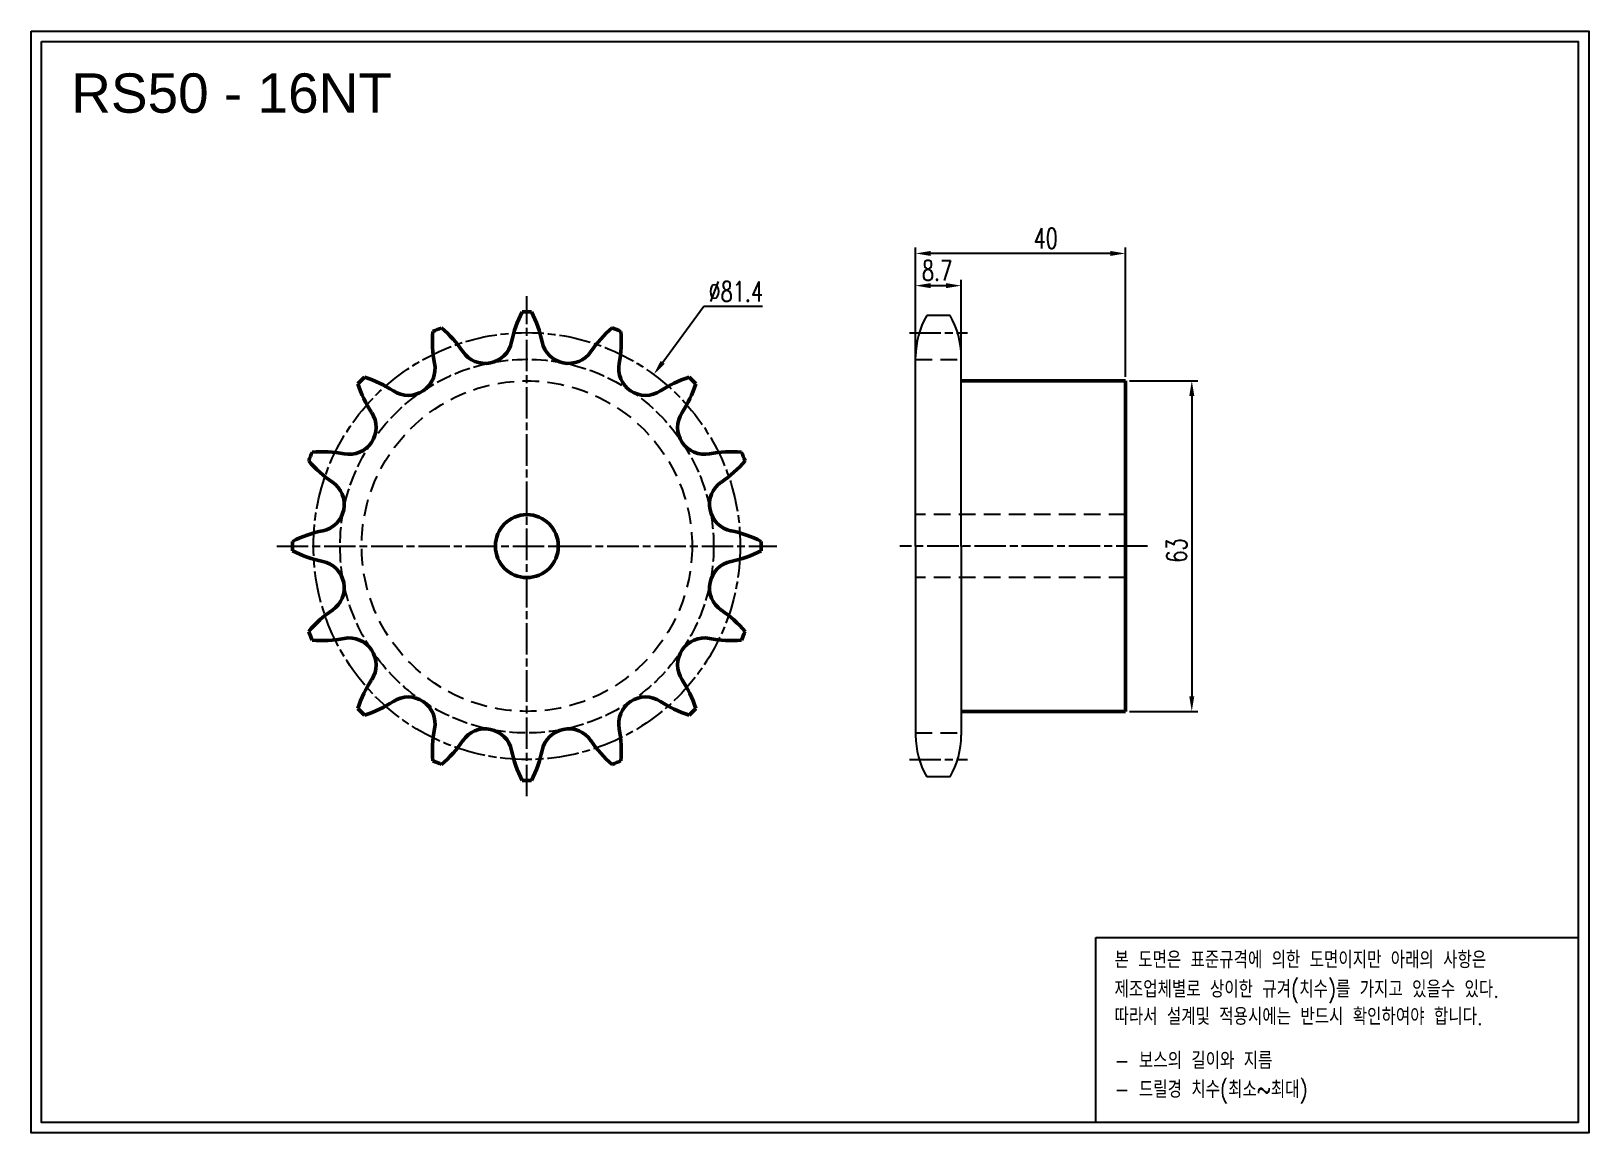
# Model space of a CAD drawing. Header units: millimetres. Extents: x 2466 to 2763, y 0 to 210.
import ezdxf

# ---------------------------------------------------------------- set-up
doc = ezdxf.new("R2010")
doc.units = ezdxf.units.MM
for name, pattern in [('AM_ISO02W050', [7.5, 6, -1.5]), ('AM_ISO02W050x2', [3.75, 3, -0.75]), ('AM_ISO08W050', [18, 12, -1.5, 3, -1.5]), ('AM_ISO08W050x2', [9, 6, -0.75, 1.5, -0.75]), ('HIDDEN', [9.525, 6.35, -3.175])]:
    doc.linetypes.add(name, pattern=pattern)
for name, color, linetype, lineweight in [('1', 7, 'Continuous', 50), ('2', 6, 'AM_ISO02W050', 25), ('22', 30, 'AM_ISO08W050', 25), ('VIS', 7, 'Continuous', 50)]:
    doc.layers.add(name, color=color, linetype=linetype, lineweight=lineweight)
doc.layers.add('HL', color=2, linetype='HIDDEN')
doc.layers.add('S-DIM', color=7, linetype='Continuous')
doc.styles.add('HAN', font='ROMANS.shx', dxfattribs={"width": 0.7, "bigfont": 'whgtxt.shx'})
doc.styles.add('HSG', font='SIMPLEX.shx', dxfattribs={"width": 0.7, "bigfont": 'HSG.shx'})
doc.styles.get("Standard").update_dxf_attribs({"font": 'arial.ttf'})
doc.dimstyles.new('APP4', dxfattribs={"dimscale": 1.6, "dimtxt": 2.4, "dimasz": 1.8, "dimexe": 0.7, "dimexo": 0.5, "dimgap": 0.6, "dimtad": 1, "dimtoh": 1, "dimdec": 1, "dimrnd": 0.01, "dimzin": 9, "dimdsep": 46, "dimtxsty": 'HSG', "dimcen": 0, "dimclrd": 1, "dimclre": 1, "dimclrt": 256, "dimazin": 2, "dimtp": 1, "dimtm": 1, "dimtfac": 0.5, "dimtdec": 1, "dimtofl": 0, "dimtmove": 0, "dimatfit": 3, "dimfxl": 0, "dimtvp": 1, "dimtolj": 2, "dimlwd": -1, "dimlwe": -1, "dimarcsym": 0})

# ---------------------------------------------------------------- blocks, each defined once
blk = doc.blocks.new('*D1')
at = {"layer": 'Defpoints', "color": 0, "transparency": 16777216}
for p in [(2584.99, 144.55), (2536.61, 79.12)]:
    blk.add_point(p, dxfattribs=at)
at = {"layer": 'S-DIM', "color": 1, "transparency": 16777216}
for p, q in [((2594.55, 157.49), (2586.7, 146.87)), ((2605.75, 157.49), (2594.55, 157.49))]:
    blk.add_line(p, q, dxfattribs=at)
blk.add_solid([(2586.31, 147.15), (2587.08, 146.58), (2584.99, 144.55)], dxfattribs=at)
at = {"layer": 'S-DIM', "transparency": 16777216, "insert": (2600.63, 160.37), "char_height": 3.84, "attachment_point": 5, "style": 'HSG'}
blk.add_mtext('\\A2;∅81.4', dxfattribs=at)
blk = doc.blocks.new('*D2')
at = {"layer": 'Defpoints', "color": 0, "transparency": 16777216}
for p in [(2634.92, 167.63), (2634.92, 143.34), (2674.92, 143.34)]:
    blk.add_point(p, dxfattribs=at)
at = {"layer": 'S-DIM', "color": 1, "transparency": 16777216}
for p, q in [((2634.92, 144.14), (2634.92, 168.75)), ((2672.04, 167.63), (2637.8, 167.63)), ((2674.92, 144.14), (2674.92, 168.75))]:
    blk.add_line(p, q, dxfattribs=at)
for points in [[(2637.8, 168.11), (2637.8, 167.15), (2634.92, 167.63)], [(2672.04, 168.11), (2672.04, 167.15), (2674.92, 167.63)]]:
    blk.add_solid(points, dxfattribs=at)
at = {"layer": 'S-DIM', "transparency": 16777216, "insert": (2659.72, 170.51), "char_height": 3.84, "attachment_point": 5, "style": 'HSG'}
blk.add_mtext('\\A2;40', dxfattribs=at)
blk = doc.blocks.new('*D3')
at = {"layer": 'Defpoints', "color": 0, "transparency": 16777216}
for p in [(2643.62, 161.49), (2634.92, 147.44), (2643.62, 147.44)]:
    blk.add_point(p, dxfattribs=at)
at = {"layer": 'S-DIM', "color": 1, "transparency": 16777216}
for p, q in [((2634.92, 148.24), (2634.92, 162.61)), ((2637.8, 161.49), (2640.74, 161.49)), ((2643.62, 148.24), (2643.62, 162.61))]:
    blk.add_line(p, q, dxfattribs=at)
for points in [[(2637.8, 161.97), (2637.8, 161.01), (2634.92, 161.49)], [(2640.74, 161.97), (2640.74, 161.01), (2643.62, 161.49)]]:
    blk.add_solid(points, dxfattribs=at)
at = {"layer": 'S-DIM', "transparency": 16777216, "insert": (2639.01, 164.37), "char_height": 3.84, "attachment_point": 5, "style": 'HSG'}
blk.add_mtext('\\A2;8.7', dxfattribs=at)
blk = doc.blocks.new('*D4')
at = {"layer": 'Defpoints', "color": 0, "transparency": 16777216}
for p in [(2674.92, 143.34), (2674.92, 80.34), (2687.58, 80.34)]:
    blk.add_point(p, dxfattribs=at)
at = {"layer": 'S-DIM', "color": 1, "transparency": 16777216}
for p, q in [((2675.72, 143.34), (2688.7, 143.34)), ((2687.58, 140.46), (2687.58, 83.22)), ((2675.72, 80.34), (2688.7, 80.34))]:
    blk.add_line(p, q, dxfattribs=at)
for points in [[(2687.1, 140.46), (2688.06, 140.46), (2687.58, 143.34)], [(2687.1, 83.22), (2688.06, 83.22), (2687.58, 80.34)]]:
    blk.add_solid(points, dxfattribs=at)
at = {"layer": 'S-DIM', "transparency": 16777216, "insert": (2684.7, 110.99), "char_height": 3.84, "attachment_point": 5, "rotation": 90, "style": 'HSG'}
blk.add_mtext('\\A2;63', dxfattribs=at)

msp = doc.modelspace()

# ---------------------------------------------------------------- linework, layer by layer
for p, q in [((2641.49, 155.83), (2637.05, 155.83)), ((2634.92, 111.84), (2634.92, 147.89)), ((2643.62, 111.84), (2643.62, 147.89)), ((2634.92, 111.84), (2634.92, 75.78)), ((2643.62, 111.84), (2643.62, 75.78)), ((2641.49, 67.84), (2637.05, 67.84))]:
    msp.add_line(p, q)
for points in [[(2466.28, 210), (2763.28, 210), (2763.28, 0), (2466.28, 0)], [(2468.28, 208), (2761.28, 208), (2761.28, 2), (2468.28, 2)]]:
    msp.add_lwpolyline(points, close=True)
at = {"color": 6}
msp.add_lwpolyline([(2669.28, 37.25), (2761.28, 37.25), (2761.28, 2), (2669.28, 2)], close=True, dxfattribs=at)
for centre, start, end in [((2650.8, 147.89), 150, 180), ((2627.75, 147.89), 0, 30), ((2650.8, 75.78), 180, 210), ((2627.75, 75.78), 330, 0)]:
    msp.add_arc(centre, 15.87, start, end)
at = {"layer": '1'}
msp.add_circle((2560.8, 111.84), 6, dxfattribs=at)
for centre, radius, start, end in [((2579.38, 146.36), 21.95, 152.507, 168.4375), ((2560.8, 111.84), 44.67, 88.8612, 91.1388), ((2542.22, 146.36), 21.95, 11.5625, 27.493), ((2564.75, 150.84), 21.95, 175.007, 190.9375), ((2560.8, 111.84), 44.67, 111.3612, 113.6388), ((2530.42, 136.62), 21.95, 34.0625, 49.993), ((2591.18, 136.62), 21.95, 130.007, 145.9375), ((2560.8, 111.84), 44.67, 66.3612, 68.6388), ((2556.85, 150.84), 21.95, 349.0625, 4.993), ((2552.85, 151.79), 5.13, 214.0625, 348.4375), ((2568.75, 151.79), 5.13, 191.5625, 325.9375), ((2538.17, 145.71), 5.13, 236.5625, 10.9375), ((2583.43, 145.71), 5.13, 169.0625, 303.4375), ((2560.8, 111.84), 44.67, 133.8612, 136.1388), ((2549.52, 149.39), 21.95, 197.507, 213.4375), ((2523.25, 123.11), 21.95, 56.5625, 72.493), ((2598.35, 123.11), 21.95, 107.507, 123.4375), ((2572.08, 149.39), 21.95, 326.5625, 342.493), ((2560.8, 111.84), 44.67, 43.8612, 46.1388), ((2526.93, 134.47), 5.13, 259.0625, 33.4375), ((2594.67, 134.47), 5.13, 146.5625, 280.9375), ((2560.8, 111.84), 44.67, 156.3612, 158.6388), ((2536.01, 142.21), 21.95, 220.007, 235.9375), ((2521.79, 107.88), 21.95, 79.0625, 94.993), ((2599.81, 107.88), 21.95, 85.007, 100.9375), ((2585.59, 142.21), 21.95, 304.0625, 319.993), ((2560.8, 111.84), 44.67, 21.3612, 23.6388), ((2520.85, 119.78), 5.13, 281.5625, 55.9375), ((2600.75, 119.78), 5.13, 124.0625, 258.4375), ((2526.27, 93.26), 21.95, 101.5625, 117.493), ((2595.33, 93.26), 21.95, 62.507, 78.4375), ((2560.8, 111.84), 44.67, 178.8612, 181.1388), ((2526.27, 130.42), 21.95, 242.507, 258.4375), ((2595.33, 130.42), 21.95, 281.5625, 297.493), ((2560.8, 111.84), 44.67, 358.8612, 1.1388), ((2520.85, 103.89), 5.13, 304.0625, 78.4375), ((2600.75, 103.89), 5.13, 101.5625, 235.9375), ((2536.01, 81.46), 21.95, 124.0625, 139.993), ((2585.59, 81.46), 21.95, 40.007, 55.9375), ((2560.8, 111.84), 44.67, 201.3612, 203.6388), ((2560.8, 111.84), 44.67, 336.3612, 338.6388), ((2521.79, 115.79), 21.95, 265.007, 280.9375), ((2526.93, 89.2), 5.13, 326.5625, 100.9375), ((2594.67, 89.2), 5.13, 79.0625, 213.4375), ((2599.81, 115.79), 21.95, 259.0625, 274.993), ((2549.52, 74.28), 21.95, 146.5625, 162.493), ((2572.08, 74.28), 21.95, 17.507, 33.4375), ((2560.8, 111.84), 44.67, 223.8612, 226.1388), ((2523.25, 100.56), 21.95, 287.507, 303.4375), ((2538.17, 77.96), 5.13, 349.0625, 123.4375), ((2583.43, 77.96), 5.13, 56.5625, 190.9375), ((2598.35, 100.56), 21.95, 236.5625, 252.493), ((2560.8, 111.84), 44.67, 313.8612, 316.1388), ((2564.75, 72.83), 21.95, 169.0625, 184.993), ((2530.42, 87.05), 21.95, 310.007, 325.9375), ((2552.85, 71.88), 5.13, 11.5625, 145.9375), ((2568.75, 71.88), 5.13, 34.0625, 168.4375), ((2591.18, 87.05), 21.95, 214.0625, 229.993), ((2556.85, 72.83), 21.95, 355.007, 10.9375), ((2579.38, 77.31), 21.95, 191.5625, 207.493), ((2542.22, 77.31), 21.95, 332.507, 348.4375), ((2560.8, 111.84), 44.67, 246.3612, 248.6388), ((2560.8, 111.84), 44.67, 291.3612, 293.6388), ((2560.8, 111.84), 44.67, 268.8612, 271.1388)]:
    msp.add_arc(centre, radius, start, end, dxfattribs=at)
at = {"layer": '2', "linetype": 'AM_ISO02W050x2'}
msp.add_circle((2560.8, 111.84), 35.61, dxfattribs=at)
at = {"layer": '22', "linetype": 'AM_ISO08W050x2'}
for p, q in [((2560.8, 64.17), (2560.8, 159.5)), ((2633.74, 152.52), (2644.8, 152.52)), ((2513.13, 111.84), (2608.47, 111.84)), ((2679.14, 111.84), (2631.89, 111.84)), ((2633.74, 71.15), (2644.8, 71.15))]:
    msp.add_line(p, q, dxfattribs=at)
msp.add_circle((2560.8, 111.84), 40.69, dxfattribs=at)
at = {"layer": 'HL', "ltscale": 0.5}
for p, q in [((2634.92, 147.44), (2643.62, 147.44)), ((2674.92, 117.84), (2634.92, 117.84)), ((2674.92, 105.84), (2634.92, 105.84)), ((2634.92, 76.23), (2643.62, 76.23))]:
    msp.add_line(p, q, dxfattribs=at)
msp.add_circle((2560.8, 111.84), 31.5, dxfattribs=at)
at = {"layer": 'VIS'}
for p, q in [((2674.92, 143.34), (2643.62, 143.34)), ((2674.92, 143.34), (2674.92, 80.34)), ((2674.92, 80.34), (2643.62, 80.34))]:
    msp.add_line(p, q, dxfattribs=at)

# ---------------------------------------------------------------- texts
msp.add_text('RS50 - 16NT', height=7.5).set_placement((2473.93, 194.45))
at = {"color": 6, "style": 'HAN', "width": 0.8}
for s, p in [('본 도면은 표준규격에 의한 도면이지만 아래의 사항은', (2672.84, 31.37)), ('제조업체별로 상이한 규겨(치수)를 가지고 있을수 있다.', (2672.84, 25.77)), ('따라서 설계및 적용시에는 반드시 확인하여야 합니다.', (2672.84, 20.56)), ('- 보스의 길이와 지름', (2672.84, 12.17)), ('- 드릴경 치수(최소~최대)', (2672.84, 6.66))]:
    msp.add_text(s, height=3.2348, dxfattribs=at).set_placement(p)

# ---------------------------------------------------------------- dimensions: what is measured, and where the dimension line sits
at = {"layer": 'S-DIM', "color": 3}
for base, p1, p2, picture, middle in [((2634.92, 167.63), (2674.92, 143.34), (2634.92, 143.34), '*D2', (2659.72, 167.63)), ((2643.62, 161.49), (2634.92, 147.44), (2643.62, 147.44), '*D3', (2639.01, 161.49))]:
    dim = msp.add_linear_dim(base=base, p1=p1, p2=p2, dimstyle='APP4', dxfattribs=at)
    dim.commit()
    dim.dimension.update_dxf_attribs({"geometry": picture, "text_midpoint": middle, "dimtype": 128})
dim = msp.add_diameter_dim_2p(p1=(2536.61, 79.12), p2=(2584.99, 144.55), dimstyle='APP4', dxfattribs=at)
dim.commit()
dim.dimension.update_dxf_attribs({"geometry": '*D1', "text_midpoint": (2600.63, 157.49), "dimtype": 131})
dim = msp.add_linear_dim(base=(2687.58, 80.34), p1=(2674.92, 143.34), p2=(2674.92, 80.34), angle=90, dimstyle='APP4', dxfattribs=at)
dim.commit()
dim.dimension.update_dxf_attribs({"geometry": '*D4', "text_midpoint": (2687.58, 110.99), "dimtype": 128})

doc.saveas('drawing.dxf')
